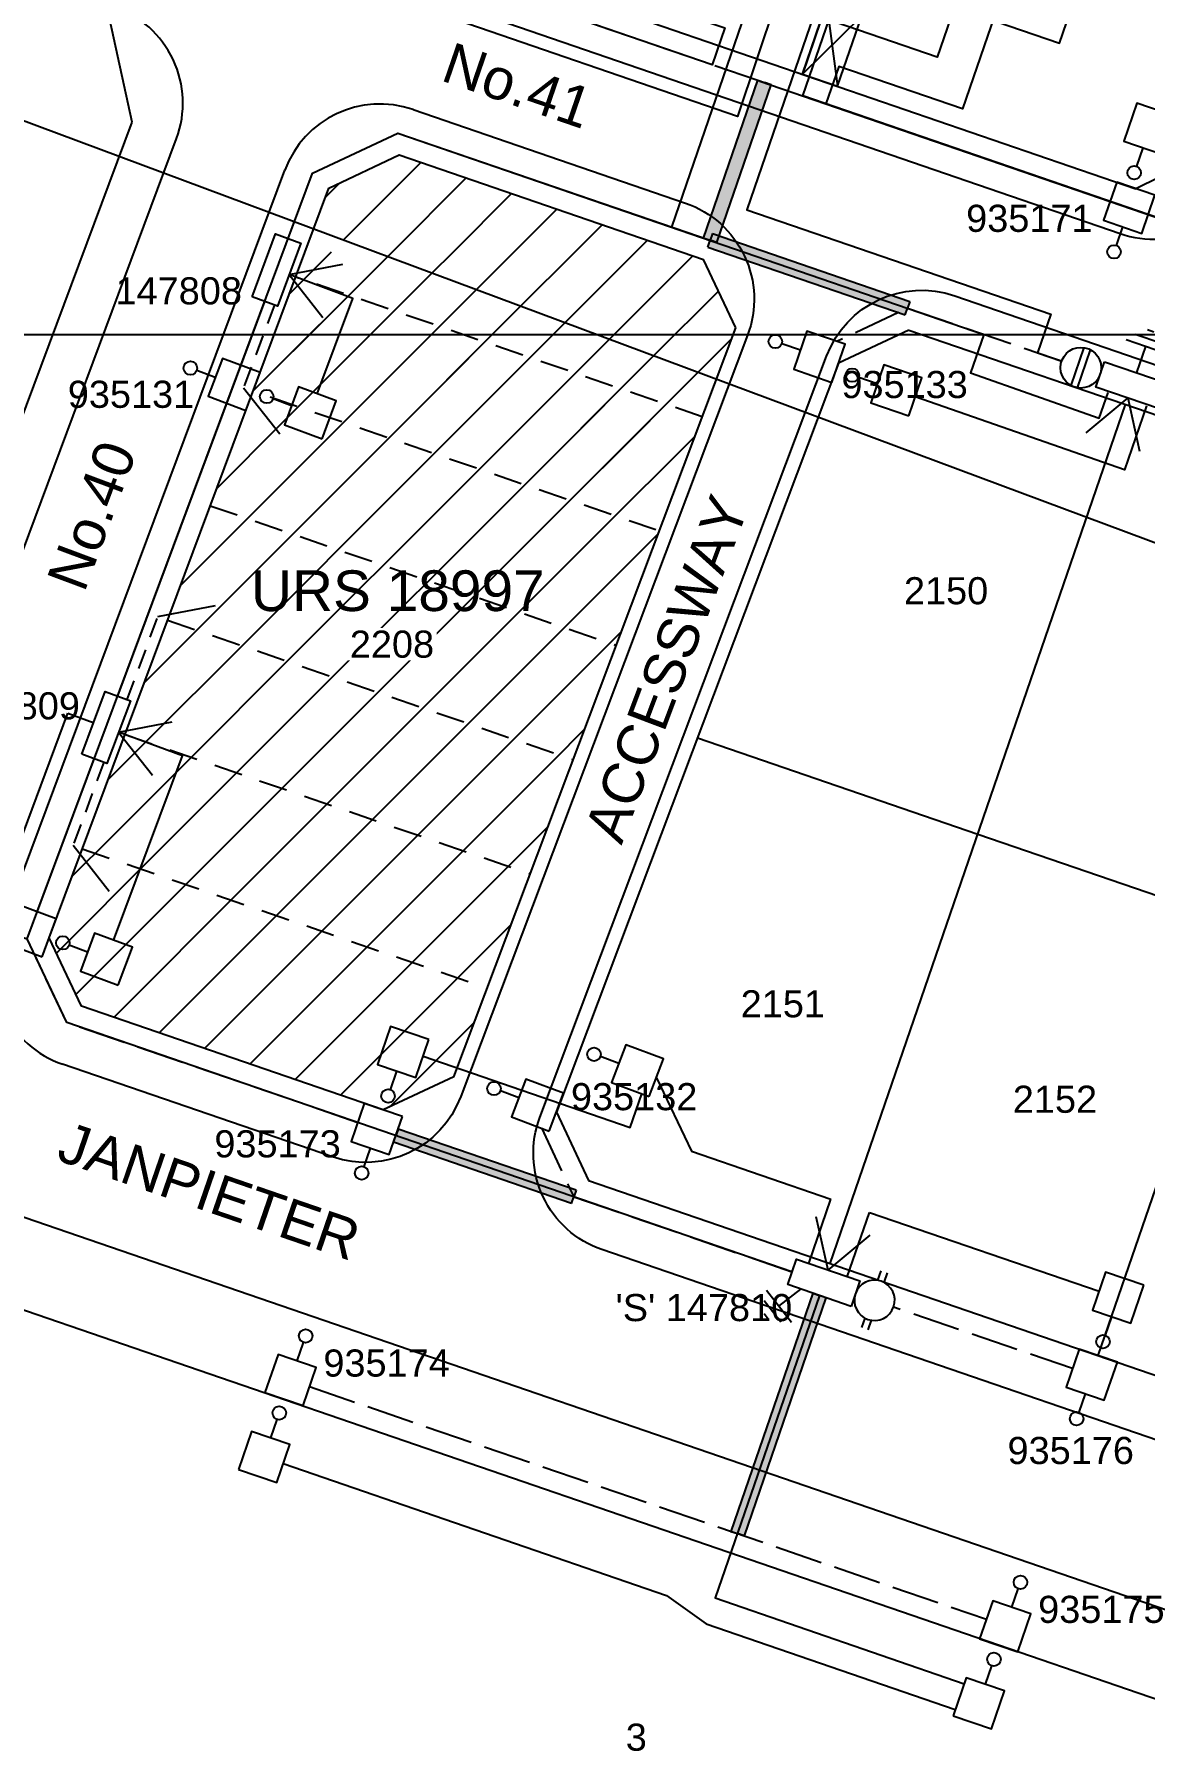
# Model space of a CAD drawing. Header units: metres. Extents: x 305550 to 306428, y 6276370 to 6276957.
# Drawn here: x 305936.1 to 306018.1, y 6276447.9 to 6276573.8 of the extents above; entities that cross this region are included whole.
import ezdxf
from ezdxf.enums import TextEntityAlignment as Align

# ---------------------------------------------------------------- set-up
doc = ezdxf.new("R2010")
doc.units = ezdxf.units.M
doc.header["$LTSCALE"] = 0.7
doc.set_wipeout_variables(frame=1)
for name, pattern in [('Cable Exist OH', [1, 1, 0]), ('Cable Exist UG', [8.2, 4, -1.2, 1.8, -1.2]), ('Dash', [5, 3, -2]), ('IE Trench LV', [6.5, 5, -1.5])]:
    doc.linetypes.add(name, pattern=pattern)
doc.layers.get('0').update_dxf_attribs({"color": 6})
for name, color, linetype in [('_User Miscellaneous1', 3, 'Continuous'), ('_User Miscellaneous11', 7, 'Continuous'), ('_User Miscellaneous4', 7, 'Continuous'), ('_User Miscellaneous6', 7, 'Continuous'), ('_User Miscellaneous7', 150, 'Continuous'), ('_User Miscellaneous8', 7, 'Continuous'), ('_User Miscellaneous9', 8, 'Continuous'), ('Cadastre Developer_SP_NEW', 4, 'Continuous'), ('Cadastre Roads_SP_NEW', 8, 'Continuous'), ('Duct_SP_NEW', 2, 'Continuous'), ('Equip_LV_NEW', 5, 'Continuous'), ('Mains_HV_NEW_U72', 2, 'Continuous'), ('Mains_LV_NEW_R6', 2, 'Continuous'), ('Mains_LV_NEW_T84', 2, 'Continuous'), ('Services_SP_NEW_UG', 2, 'Continuous'), ('Sub_SP_NEW', 2, 'Continuous'), ('SupportsUG_SP_LV_NEW', 2, 'Continuous'), ('SupportsUG_SP_LV_SL_NEW', 2, 'Continuous'), ('Trench_SP_NEW', 2, 'Continuous')]:
    doc.layers.add(name, color=color, linetype=linetype)
doc.layers.add('_User Miscellaneous5', color=7, linetype='Continuous', lineweight=35)
doc.layers.add('_User Notes', color=7, linetype='Continuous', plot=False)
doc.layers.add('Viewports', color=8, linetype='Continuous', plot=False)
doc.styles.add('ARIAL', font='arial.ttf', dxfattribs={"height": 2})
doc.styles.add('ARIAL 3.0', font='arial.ttf', dxfattribs={"height": 3})
doc.styles.add('POLE_LABEL', font='arial.ttf')
doc.styles.add('SL_LABEL', font='arial.ttf')
doc.styles.get("Standard").update_dxf_attribs({"font": 'arial.ttf'})
doc.styles.add('style1', font='iso3098b.shx')
doc.linetypes.add('Cable New UG', pattern='A,8,-1,["x",style1,S=3.5,R=0,X=0.35,Y=-1],-3.5', length=12.5)
doc.linetypes.add('Cable Z', pattern='A,8,-1,["Z",Standard,S=2.5,R=0,X=0.35,Y=-1.25],-3.5', length=12.5)
doc.linetypes.add('IE Trench HV', pattern='A,8,-2,["/",style1,S=2.5,R=0,X=0.1,Y=-1],-4.5', length=14.5)

# ---------------------------------------------------------------- blocks, each defined once
blk = doc.blocks.new('*U35')
at = {"lineweight": -3}
blk.add_lwpolyline([(-2.48, 2.49), (2.47, 2.49), (2.47, 0.51), (-2.48, 0.51)], close=True, dxfattribs=at)
for tag, flags, p in [('STREET_CODE', 9, (1.5, 3.5)), ('OWNED_BY', 9, (1.5, 3.3)), ('OPERATED_BY', 9, (1.5, 3.1)), ('STATE', 9, (1.5, 2.7)), ('SUPPORT_TYPE', 9, (1.5, 2.5)), ('MAINTAINED_BY', 9, (1.5, 2.9)), ('SUBURB', 9, (1.5, 1.7)), ('STREETNAME', 9, (1.5, 1.5)), ('USAGE', 9, (1.5, 2.3)), ('LEGEND', 9, (1.5, 2.1)), ('PARENT', 9, (1.5, 1.9)), ('LOCATION', 9, (1.5, 1.3)), ('Z', 1, (1.5, 0.9)), ('NOTES', 9, (1.5, 1.1))]:
    blk.add_attdef(tag, text='', height=0.2, dxfattribs=dict(flags=flags)).set_placement(p, align=Align.MIDDLE_LEFT)
at = {"layer": '_User Miscellaneous4', "style": 'ARIAL', "flags": 8}
blk.add_attdef('ASSET_NUM', text='', height=2, dxfattribs=at).set_placement((2, 5.5), align=Align.MIDDLE_LEFT)
blk = doc.blocks.new('A$C1B2C29DD')
at = {"layer": 'Services_SP_NEW_UG', "color": 2, "flags": 128}
for points in [[(0, 0), (-2.1, 3.44)], [(0, 0), (2.1, 3.44)]]:
    blk.add_lwpolyline(points, dxfattribs=at)
blk = doc.blocks.new('*U292')
at = {"layer": '_User Miscellaneous7', "lineweight": -3}
blk.add_lwpolyline([(0, -3.03), (0, -1.58)], dxfattribs=at)
blk.add_lwpolyline([(-1.49, -6), (1.49, -6), (1.49, -3.03), (-1.49, -3.03)], close=True, dxfattribs=at)
blk.add_circle((0, -1.08), 0.5, dxfattribs=at)
at = {"layer": '_User Miscellaneous8', "color": 2, "lineweight": -3}
blk.add_lwpolyline([(-1.49, 0), (1.49, 0), (1.49, 2.97), (-1.49, 2.97)], close=True, dxfattribs=at)
at = {"style": 'POLE_LABEL', "flags": 9}
blk.add_attdef('STRUCTURE_PLANT_NUMBER', text='', height=0.2, dxfattribs=at).set_placement((1.64, 1.73), align=Align.MIDDLE_LEFT)
for tag, flags, p in [('STREET_CODE', 9, (1.64, 1.49)), ('COLUMN_TYPE', 9, (1.64, 1.29)), ('OWNED_BY', 9, (1.64, 1.09)), ('OPERATED_BY', 9, (1.64, 0.89)), ('STATE', 9, (1.64, 0.49)), ('MAINTAINED_BY', 9, (1.64, 0.69)), ('USAGE', 9, (1.64, 0.29)), ('LEGEND', 9, (1.64, 0.09)), ('SUBURB', 9, (1.64, -0.31)), ('STREETNAME', 9, (1.64, -0.51)), ('Z', 1, (1.64, -1.31)), ('PARENT', 9, (1.64, -0.11)), ('LOCATION', 9, (1.64, -0.71)), ('NOTES', 9, (1.64, -0.91)), ('LABEL_ALIGNMENT', 9, (1.64, -1.11))]:
    blk.add_attdef(tag, text='', height=0.2, dxfattribs=dict(flags=flags)).set_placement(p, align=Align.MIDDLE_LEFT)
at = {"layer": '_User Miscellaneous5', "style": 'ARIAL', "flags": 8}
blk.add_attdef('ASSET_NUM', text='', height=2, dxfattribs=at).set_placement((2, 3.49), align=Align.MIDDLE_LEFT)
blk = doc.blocks.new('*U39')
at = {"layer": '_User Miscellaneous8', "color": 2}
blk.add_line((0, 0), (0, 1.45), dxfattribs=at)
blk.add_circle((0, 1.95), 0.5, dxfattribs=at)
for tag, p, flags in [('Z', (0, 0), 1), ('OPERATED_BY', (0, -9.61), 9)]:
    blk.add_attdef(tag, p, '', height=0.2, dxfattribs=dict(flags=flags))
at = {"style": 'SL_LABEL', "flags": 9}
blk.add_attdef('STREET_CODE', text='', height=0.2, dxfattribs=at).set_placement((0, -0.2), align=Align.MIDDLE_LEFT)
at = {"flags": 9}
for tag, p in [('CONSTRUCTED_VOLTAGE', (0, -0.4)), ('CONTROL_TYPE', (0, -0.6)), ('LANTERN_PURPOSE', (0, -0.8)), ('LANTERN_TYPE', (0, -1)), ('NO_PHASES', (0, -1.2)), ('OPERATING_VOLTAGE', (0, -1.4)), ('ORIENTATION', (0, -1.6)), ('OWNED_BY', (0, -1.8)), ('STATE', (0, -2)), ('CEXIST', (0, -2.4)), ('CNEW', (0, -2.6)), ('USAGE', (0, -2.2)), ('CNUMBER', (0, -2.8)), ('CREMOVE', (0, -3)), ('CREPLACE', (0, -3.2)), ('LKINGHEIGHT', (0, -3.4)), ('LBRACKET', (0, -3.6)), ('LBRACKETVOCAB', (0, -3.8)), ('LCATEGORY', (0, -4)), ('LCHARGE1', (0, -4.2)), ('LCHARGE1PERCENT', (0, -4.4)), ('LCHARGE2', (0, -4.6)), ('LCHARGE2PERCENT', (0, -4.8)), ('LCHARGE3', (0, -5)), ('LCHARGE3PERCENT', (0, -5.2)), ('LEXIST', (0, -5.4)), ('LLAMP', (0, -5.6)), ('LLAMPVOCAB', (0, -5.8)), ('LMAST', (0, -6)), ('LMASTVOCAB', (0, -6.2)), ('LNEW', (0, -6.4)), ('LANTNUMBER', (0, -6.6)), ('LOUTREACH', (0, -7)), ('LOUTREACHVOCAB', (0, -7.2)), ('LRATECODE', (0, -7.4)), ('LREMOVE', (0, -7.6)), ('SUBURB', (0, -8.6)), ('STREETNAME', (0, -8.8)), ('LREPLACE', (0, -7.8)), ('LTYPE', (0, -8)), ('LTYPEVOCAB', (0, -8.2)), ('LEGEND', (0, -8.4)), ('LOCATION', (0, -9)), ('NOTES', (0, -9.2)), ('MAINTAINED_BY', (0, -9.86))]:
    blk.add_attdef(tag, text='', height=0.2, dxfattribs=at).set_placement(p, align=Align.MIDDLE_LEFT)
at = {"layer": '_User Notes', "style": 'SL_LABEL', "flags": 8}
blk.add_attdef('ASSET_NUM', text='', height=2.5, dxfattribs=at).set_placement((2, 2), align=Align.MIDDLE_LEFT)
at = {"layer": '_User Notes', "flags": 8}
blk.add_attdef('LNUMBER', text='', height=2.5, dxfattribs=at).set_placement((1.2, -2.8), align=Align.MIDDLE_LEFT)
blk = doc.blocks.new('*U125')
at = {"layer": '_User Miscellaneous7', "lineweight": -3}
blk.add_lwpolyline([(-0.5, -3.2), (-0.5, -1.75)], dxfattribs=at)
blk.add_lwpolyline([(-1.99, -6.17), (0.98, -6.17), (0.98, -3.2), (-1.99, -3.2)], close=True, dxfattribs=at)
blk.add_circle((-0.5, -1.25), 0.5, dxfattribs=at)
at = {"layer": '_User Miscellaneous8', "color": 2, "lineweight": -3}
blk.add_lwpolyline([(-1.49, 0), (1.49, 0), (1.49, 2.97), (-1.49, 2.97)], close=True, dxfattribs=at)
at = {"style": 'POLE_LABEL', "flags": 9}
blk.add_attdef('STRUCTURE_PLANT_NUMBER', text='', height=0.2, dxfattribs=at).set_placement((1.64, 1.73), align=Align.MIDDLE_LEFT)
for tag, flags, p in [('STREET_CODE', 9, (1.64, 1.49)), ('COLUMN_TYPE', 9, (1.64, 1.29)), ('OWNED_BY', 9, (1.64, 1.09)), ('OPERATED_BY', 9, (1.64, 0.89)), ('STATE', 9, (1.64, 0.49)), ('MAINTAINED_BY', 9, (1.64, 0.69)), ('USAGE', 9, (1.64, 0.29)), ('LEGEND', 9, (1.64, 0.09)), ('SUBURB', 9, (1.64, -0.31)), ('STREETNAME', 9, (1.64, -0.51)), ('Z', 1, (1.64, -1.31)), ('PARENT', 9, (1.64, -0.11)), ('LOCATION', 9, (1.64, -0.71)), ('NOTES', 9, (1.64, -0.91)), ('LABEL_ALIGNMENT', 9, (1.64, -1.11))]:
    blk.add_attdef(tag, text='', height=0.2, dxfattribs=dict(flags=flags)).set_placement(p, align=Align.MIDDLE_LEFT)
at = {"layer": '_User Miscellaneous5', "style": 'ARIAL', "flags": 8}
blk.add_attdef('ASSET_NUM', text='', height=2, dxfattribs=at).set_placement((2, 3.49), align=Align.MIDDLE_LEFT)
blk = doc.blocks.new('*U198')
at = {"layer": '_User Miscellaneous7', "lineweight": -3}
blk.add_lwpolyline([(4.97, -3.04), (4.97, -1.59)], dxfattribs=at)
blk.add_lwpolyline([(3.48, -6.01), (6.45, -6.01), (6.45, -3.04), (3.48, -3.04)], close=True, dxfattribs=at)
blk.add_circle((4.97, -1.09), 0.5, dxfattribs=at)
at = {"layer": '_User Miscellaneous8', "color": 2, "lineweight": -3}
blk.add_lwpolyline([(-1.49, 0), (1.49, 0), (1.49, 2.97), (-1.49, 2.97)], close=True, dxfattribs=at)
at = {"style": 'POLE_LABEL', "flags": 9}
blk.add_attdef('STRUCTURE_PLANT_NUMBER', text='', height=0.2, dxfattribs=at).set_placement((1.64, 1.73), align=Align.MIDDLE_LEFT)
for tag, flags, p in [('STREET_CODE', 9, (1.64, 1.49)), ('COLUMN_TYPE', 9, (1.64, 1.29)), ('OWNED_BY', 9, (1.64, 1.09)), ('OPERATED_BY', 9, (1.64, 0.89)), ('STATE', 9, (1.64, 0.49)), ('MAINTAINED_BY', 9, (1.64, 0.69)), ('USAGE', 9, (1.64, 0.29)), ('LEGEND', 9, (1.64, 0.09)), ('SUBURB', 9, (1.64, -0.31)), ('STREETNAME', 9, (1.64, -0.51)), ('Z', 1, (1.64, -1.31)), ('PARENT', 9, (1.64, -0.11)), ('LOCATION', 9, (1.64, -0.71)), ('NOTES', 9, (1.64, -0.91)), ('LABEL_ALIGNMENT', 9, (1.64, -1.11))]:
    blk.add_attdef(tag, text='', height=0.2, dxfattribs=dict(flags=flags)).set_placement(p, align=Align.MIDDLE_LEFT)
at = {"layer": '_User Miscellaneous5', "style": 'ARIAL', "flags": 8}
blk.add_attdef('ASSET_NUM', text='', height=2, dxfattribs=at).set_placement((2, 3.49), align=Align.MIDDLE_LEFT)
blk = doc.blocks.new('*U36')
at = {"layer": '_User Miscellaneous7', "lineweight": -3}
blk.add_lwpolyline([(0, -3.03), (0, -1.58)], dxfattribs=at)
blk.add_lwpolyline([(-1.49, -6), (1.49, -6), (1.49, -3.03), (-1.49, -3.03)], close=True, dxfattribs=at)
blk.add_circle((0, -1.08), 0.5, dxfattribs=at)
at = {"layer": '_User Miscellaneous8', "color": 2, "lineweight": -3}
blk.add_lwpolyline([(-1.49, 0), (1.49, 0), (1.49, 2.97), (-1.49, 2.97)], close=True, dxfattribs=at)
at = {"style": 'POLE_LABEL', "flags": 9}
blk.add_attdef('STRUCTURE_PLANT_NUMBER', text='', height=0.2, dxfattribs=at).set_placement((1.64, 1.73), align=Align.MIDDLE_LEFT)
for tag, flags, p in [('STREET_CODE', 9, (1.64, 1.49)), ('COLUMN_TYPE', 9, (1.64, 1.29)), ('OWNED_BY', 9, (1.64, 1.09)), ('OPERATED_BY', 9, (1.64, 0.89)), ('STATE', 9, (1.64, 0.49)), ('MAINTAINED_BY', 9, (1.64, 0.69)), ('USAGE', 9, (1.64, 0.29)), ('LEGEND', 9, (1.64, 0.09)), ('SUBURB', 9, (1.64, -0.31)), ('STREETNAME', 9, (1.64, -0.51)), ('Z', 1, (1.64, -1.31)), ('PARENT', 9, (1.64, -0.11)), ('LOCATION', 9, (1.64, -0.71)), ('NOTES', 9, (1.64, -0.91)), ('LABEL_ALIGNMENT', 9, (1.64, -1.11))]:
    blk.add_attdef(tag, text='', height=0.2, dxfattribs=dict(flags=flags)).set_placement(p, align=Align.MIDDLE_LEFT)
at = {"layer": '_User Miscellaneous5', "style": 'ARIAL', "flags": 8}
blk.add_attdef('ASSET_NUM', text='', height=2, dxfattribs=at).set_placement((2, 3.49), align=Align.MIDDLE_LEFT)
blk = doc.blocks.new('SUB_PADMOUNT_NEW')
for p, q in [((0, 1.375), (5.5, -1.375)), ((5.5, 1.375), (0, -1.375))]:
    blk.add_line(p, q)
blk.add_lwpolyline([(0, -1.375), (5.5, -1.375), (5.5, 1.375), (0, 1.375)], close=True)
for tag, flags, p in [('STREET_CODE', 9, (5.34, 0.545)), ('OPERATING_VOLTAGE', 9, (5.34, 0.145)), ('ORIENTATION', 9, (5.34, -0.055)), ('NO_PHASES', 9, (5.34, 0.345)), ('OWNED_BY', 9, (5.34, -0.255)), ('OPERATED_BY', 9, (5.34, -0.455)), ('SECONDARY_VOLTAGE', 9, (5.34, -1.055)), ('STATE', 9, (5.34, -1.255)), ('CONSTRUCTED_VOLTAGE', 9, (5.34, -0.855)), ('MAINTAINED_BY', 9, (5.34, -0.655)), ('SUBSTATION_TYPE', 9, (5.34, -1.655)), ('SUBURB', 9, (5.34, -2.255)), ('STREETNAME', 9, (5.34, -2.455)), ('USAGE', 9, (5.34, -1.855)), ('PARENT', 9, (5.34, -1.455)), ('LEGEND', 9, (5.34, -2.055)), ('Z', 1, (5.34, -3.055)), ('LOCATION', 9, (5.34, -2.655)), ('NOTES', 9, (5.34, -2.855))]:
    blk.add_attdef(tag, text='', height=0.2, dxfattribs=dict(flags=flags)).set_placement(p, align=Align.MIDDLE_LEFT)
at = {"layer": '_User Notes', "flags": 8}
blk.add_attdef('ASSET_NUM', text='', height=3, dxfattribs=at).set_placement((5.84, 2.545), align=Align.MIDDLE_LEFT)
blk = doc.blocks.new('*U141')
at = {"layer": '_User Miscellaneous7', "lineweight": -3}
blk.add_lwpolyline([(0.5, -3.03), (0.5, -1.58)], dxfattribs=at)
blk.add_lwpolyline([(-0.99, -6), (1.98, -6), (1.98, -3.03), (-0.99, -3.03)], close=True, dxfattribs=at)
blk.add_circle((0.5, -1.08), 0.5, dxfattribs=at)
at = {"layer": '_User Miscellaneous8', "color": 2, "lineweight": -3}
blk.add_lwpolyline([(-1.49, 0), (1.49, 0), (1.49, 2.97), (-1.49, 2.97)], close=True, dxfattribs=at)
at = {"style": 'POLE_LABEL', "flags": 9}
blk.add_attdef('STRUCTURE_PLANT_NUMBER', text='', height=0.2, dxfattribs=at).set_placement((1.64, 1.73), align=Align.MIDDLE_LEFT)
for tag, flags, p in [('STREET_CODE', 9, (1.64, 1.49)), ('COLUMN_TYPE', 9, (1.64, 1.29)), ('OWNED_BY', 9, (1.64, 1.09)), ('OPERATED_BY', 9, (1.64, 0.89)), ('STATE', 9, (1.64, 0.49)), ('MAINTAINED_BY', 9, (1.64, 0.69)), ('USAGE', 9, (1.64, 0.29)), ('LEGEND', 9, (1.64, 0.09)), ('SUBURB', 9, (1.64, -0.31)), ('STREETNAME', 9, (1.64, -0.51)), ('Z', 1, (1.64, -1.31)), ('PARENT', 9, (1.64, -0.11)), ('LOCATION', 9, (1.64, -0.71)), ('NOTES', 9, (1.64, -0.91)), ('LABEL_ALIGNMENT', 9, (1.64, -1.11))]:
    blk.add_attdef(tag, text='', height=0.2, dxfattribs=dict(flags=flags)).set_placement(p, align=Align.MIDDLE_LEFT)
at = {"layer": '_User Miscellaneous5', "style": 'ARIAL', "flags": 8}
blk.add_attdef('ASSET_NUM', text='', height=2, dxfattribs=at).set_placement((2, 3.49), align=Align.MIDDLE_LEFT)
blk = doc.blocks.new('*U282')
at = {"layer": 'Services_SP_NEW_UG', "color": 2, "flags": 128}
blk.add_lwpolyline([(8.98, -0.96), (11.31, 2.66)], dxfattribs=at)
at = {"layer": 'Services_SP_NEW_UG', "color": 2, "linetype": 'Dash', "ltscale": 0.7, "flags": 128}
blk.add_lwpolyline([(2.45, -0.81), (8.98, -0.96)], dxfattribs=at)
blk = doc.blocks.new('*U65')
at = {"layer": 'Services_SP_NEW_UG', "color": 2, "flags": 128}
blk.add_lwpolyline([(9.02, -0.54), (11.18, 3.2)], dxfattribs=at)
at = {"layer": 'Services_SP_NEW_UG', "color": 2, "linetype": 'Dash', "ltscale": 0.7, "flags": 128}
blk.add_lwpolyline([(2.49, -0.69), (9.02, -0.54)], dxfattribs=at)
blk = doc.blocks.new('*U187')
at = {"layer": 'Services_SP_NEW_UG', "color": 2, "flags": 128}
blk.add_lwpolyline([(8.98, -0.97), (11.31, 2.66)], dxfattribs=at)
at = {"layer": 'Services_SP_NEW_UG', "color": 2, "linetype": 'Dash', "ltscale": 0.7, "flags": 128}
blk.add_lwpolyline([(2.45, -0.81), (8.98, -0.97)], dxfattribs=at)
blk = doc.blocks.new('LV_UG_LINKS_CLOSED_NEW')
for tag, flags, p in [('TYPE', 9, (1.5, -2.6)), ('NUMBER_OF_PHASES', 9, (1.5, -2.4)), ('Z', 1, (1.5, -2.8))]:
    blk.add_attdef(tag, text='', height=0.2, dxfattribs=dict(flags=flags)).set_placement(p, align=Align.MIDDLE_LEFT)
blk.add_wipeout([(-1.06, 1.06), (-1.18, 0.92), (-1.29, 0.76), (-1.37, 0.59), (-1.43, 0.42), (-1.48, 0.23), (-1.49, 0.05), (-1.49, -0.14), (-1.46, -0.33), (-1.41, -0.51), (-1.33, -0.68), (-1.24, -0.84), (-1.12, -0.99), (-0.99, -1.12), (-0.84, -1.24), (-0.68, -1.33), (-0.51, -1.41), (-0.33, -1.46), (-0.14, -1.49), (0.05, -1.49), (0.23, -1.48), (0.42, -1.43), (0.59, -1.37), (0.76, -1.29), (0.92, -1.18), (1.06, -1.06), (1.18, -0.92), (1.29, -0.76), (1.37, -0.59), (1.43, -0.42), (1.48, -0.23), (1.49, -0.05), (1.49, 0.14), (1.46, 0.33), (1.41, 0.51), (1.33, 0.68), (1.24, 0.84), (1.12, 0.99), (0.99, 1.12), (0.84, 1.24), (0.68, 1.33), (0.51, 1.41), (0.33, 1.46), (0.14, 1.49), (-0.05, 1.49), (-0.23, 1.48), (-0.42, 1.43), (-0.59, 1.37), (-0.76, 1.29), (-0.92, 1.18)])
for p, q in [((-0.25, -1.48), (-0.25, 1.48)), ((0.25, -1.48), (0.25, 1.48))]:
    blk.add_line(p, q)
blk.add_circle((0, 0), 1.5)
at = {"flags": 9}
for tag, p in [('ACTUAL_STATUS', (1.5, 0)), ('CONSTRUCTED_VOLTAGE', (1.5, -0.2)), ('OPERATING_VOLTAGE', (1.5, -0.6)), ('ORIENTATION', (1.5, -0.8)), ('STATE', (1.5, -1)), ('SWITCH_TYPE', (1.5, -1.2)), ('NO_PHASES', (1.5, -0.4)), ('OWNED_BY', (1.5, -1.8)), ('OPERATED_BY', (1.5, -2)), ('USAGE', (1.5, -1.4)), ('NOTES', (1.5, -1.6)), ('MAINTAINED_BY', (1.5, -2.2))]:
    blk.add_attdef(tag, text='', height=0.2, dxfattribs=at).set_placement(p, align=Align.MIDDLE_LEFT)
blk = doc.blocks.new('Earth')
for p, q in [((0, -2.04), (0, 0)), ((-1.5, -2.04), (1.5, -2.04)), ((-1, -2.64), (1, -2.64)), ((-0.25, -3.24), (0.25, -3.24))]:
    blk.add_line(p, q)
blk = doc.blocks.new('A$C7DAD38F0')
at = {"layer": '_User Miscellaneous11', "color": 3, "style": 'ARIAL'}
blk.add_attdef('DRG_NO', text='', height=2, dxfattribs=at).set_placement((0, -4.23), align=Align.MIDDLE_CENTER)
at = {"layer": '_User Miscellaneous6', "color": 2, "style": 'ARIAL 3.0'}
blk.add_attdef('URS___', text='', height=3, dxfattribs=at).set_placement((0, 0), align=Align.MIDDLE_CENTER)
blk = doc.blocks.new('*U260')
blk.add_wipeout([(-0.98, -1.13), (-0.83, -1.24), (-0.67, -1.34), (-0.5, -1.41), (-0.31, -1.46), (-0.13, -1.49), (0.06, -1.49), (0.25, -1.47), (0.43, -1.43), (0.6, -1.37), (0.77, -1.28), (0.92, -1.17), (1.06, -1.05), (1.19, -0.91), (1.29, -0.75), (1.38, -0.58), (1.44, -0.41), (1.48, -0.22), (1.49, -0.04), (1.49, 0.15), (1.46, 0.34), (1.4, 0.52), (1.33, 0.69), (1.23, 0.85), (1.11, 1), (0.98, 1.13), (0.83, 1.24), (0.67, 1.34), (0.5, 1.41), (0.31, 1.46), (0.13, 1.49), (-0.06, 1.49), (-0.25, 1.47), (-0.43, 1.43), (-0.6, 1.37), (-0.77, 1.28), (-0.92, 1.17), (-1.06, 1.05), (-1.19, 0.91), (-1.29, 0.75), (-1.38, 0.58), (-1.44, 0.41), (-1.48, 0.22), (-1.49, 0.04), (-1.49, -0.15), (-1.46, -0.34), (-1.4, -0.52), (-1.33, -0.69), (-1.23, -0.85), (-1.11, -1)])
for p, q in [((-1.46, 0.31), (-2.21, 0.34)), ((1.48, 0.19), (2.23, 0.16)), ((-1.48, -0.19), (-2.23, -0.16)), ((1.46, -0.31), (2.21, -0.34))]:
    blk.add_line(p, q)
blk.add_lwpolyline([(0.06, 1.49, 1), (-0.06, -1.49, 1)], format="xyb", close=True)
for tag, p, flags in [('ORIENTATION', (0, 0), 9), ('Z', (0, 0), 1), ('USAGE', (0, -0.2), 9), ('NOTES', (0, -0.4), 9)]:
    blk.add_attdef(tag, p, '', height=0.2, dxfattribs=dict(flags=flags))

msp = doc.modelspace()

# ---------------------------------------------------------------- hatches: boundary and pattern name
at = {"layer": '_User Miscellaneous11'}
h = msp.add_hatch(color=256, dxfattribs=at)
h.dxf.hatch_style = 1
h.paths.add_polyline_path([(305985.52, 6276558.71), (305986.5, 6276558.38), (305990.5, 6276570.01), (305989.52, 6276570.35)])
h = msp.add_hatch(dxfattribs=at)
h.set_pattern_fill('ANSI31', color=3)
h.paths.add_polyline_path([(305963.06, 6276564.85), (305957.88, 6276562.4), (305956.75, 6276559.37), (305961.25, 6276557.7), (305983.87, 6276557.7)])
h = msp.add_hatch(color=256, dxfattribs=at)
h.dxf.hatch_style = 1
h.paths.add_polyline_path([(305986.18, 6276559.04), (305985.84, 6276558.05), (306000.4, 6276553.05), (306000.74, 6276554.03)])
h = msp.add_hatch(dxfattribs=at)
h.set_pattern_fill('ANSI31', color=3)
h.paths.add_polyline_path([(305961.25, 6276557.7), (305956.13, 6276557.7), (305954.91, 6276554.43), (305984.9, 6276544.12), (305986.47, 6276548.29)], flags=17)
h.paths.add_polyline_path([(305954.91, 6276554.43), (305951.76, 6276546), (305981.73, 6276535.69), (305984.9, 6276544.12)], flags=16)
h = msp.add_hatch(dxfattribs=at)
h.set_pattern_fill('ANSI31', color=3)
h.paths.add_polyline_path([(305985.52, 6276557.13), (305983.87, 6276557.7), (305961.25, 6276557.7), (305986.47, 6276548.29), (305987.9, 6276552.08)])
h.paths.add_polyline_path([(305954.91, 6276554.43), (305951.76, 6276546), (305981.73, 6276535.69), (305984.9, 6276544.12)], flags=16)
h = msp.add_hatch(dxfattribs=at)
h.set_pattern_fill('ANSI31', color=3)
h.paths.add_polyline_path([(305951.76, 6276546), (305945.82, 6276530.06), (305975.73, 6276519.78), (305981.73, 6276535.69)])
h.paths.add_polyline_path([(305952.89, 6276529.39), (305973.05, 6276529.39), (305973.05, 6276535.22), (305952.89, 6276535.22)], flags=24)
h.paths.add_polyline_path([(305958.85, 6276526.67), (305966.07, 6276526.67), (305966.07, 6276530.79), (305958.85, 6276530.79)], flags=24)
h = msp.add_hatch(dxfattribs=at)
h.set_pattern_fill('ANSI31', color=3)
h.paths.add_polyline_path([(305975.73, 6276519.78), (305945.82, 6276530.06), (305943.02, 6276522.57), (305972.91, 6276512.29)])
h = msp.add_hatch(dxfattribs=at)
h.set_pattern_fill('ANSI31', color=3)
h.paths.add_polyline_path([(305943.02, 6276522.57), (305940.23, 6276515.07), (305970.09, 6276504.8), (305972.91, 6276512.29)])
h = msp.add_hatch(dxfattribs=at)
h.set_pattern_fill('ANSI31', color=3)
h.paths.add_polyline_path([(305940.23, 6276515.07), (305937.25, 6276507.1), (305939.64, 6276502.05), (305961.9, 6276494.4), (305967.1, 6276496.84), (305970.09, 6276504.8)])
h = msp.add_hatch(color=256, dxfattribs=at)
h.dxf.hatch_style = 1
h.paths.add_polyline_path([(305975.78, 6276487.49), (305976.12, 6276488.48), (305962.99, 6276492.99), (305962.65, 6276492.01)])
h = msp.add_hatch(color=256, dxfattribs=at)
h.dxf.hatch_style = 1
h.paths.add_polyline_path([(305994.55, 6276480.55), (305993.57, 6276480.88), (305987.53, 6276463.31), (305988.51, 6276462.98)])

# ---------------------------------------------------------------- linework, layer by layer
at = {"layer": '_User Miscellaneous9', "linetype": 'Dash', "flags": 128}
for points in [[(305985.43, 6276545.52), (305955.43, 6276555.84)], [(305982.01, 6276537.18), (305952.29, 6276547.4)], [(305949.14, 6276538.97), (305979.08, 6276528.67)], [(305945.99, 6276530.53), (305975.91, 6276520.24)], [(305942.85, 6276522.1), (305972.74, 6276511.82)], [(305939.7, 6276513.66), (305969.56, 6276503.39)]]:
    msp.add_lwpolyline(points, dxfattribs=at)
at = {"layer": 'Cadastre Developer_SP_NEW'}
for p, q in [((305992.81, 6276570.8), (306031.17, 6276682.43)), ((305968.22, 6276579.25), (306017.4, 6276562.35)), ((305943.37, 6276567.27), (305941.73, 6276574.82)), ((305922.78, 6276512.07), (305943.37, 6276567.27)), ((306022.48, 6276564.84), (306017.4, 6276562.35)), ((305987.9, 6276552.08), (305985.52, 6276557.13)), ((306000.66, 6276551.93), (305995.47, 6276549.48)), ((305985.07, 6276521.86), (306005.76, 6276514.75)), ((306005.76, 6276514.75), (306025.52, 6276507.96)), ((305967.1, 6276496.84), (305961.9, 6276494.4)), ((305974.67, 6276494.24), (305977.04, 6276489.2)), ((305975.64, 6276488.64), (305975.95, 6276487.99)), ((305977.04, 6276489.2), (306044.68, 6276465.95))]:
    msp.add_line(p, q, dxfattribs=at)
at = {"layer": 'Cadastre Developer_SP_NEW', "flags": 128}
msp.add_lwpolyline([(305961.9, 6276494.4), (305939.64, 6276502.05), (305937.25, 6276507.1), (305957.88, 6276562.4), (305963.06, 6276564.85), (305985.52, 6276557.13)], dxfattribs=at)
at = {"layer": 'Cadastre Developer_SP_NEW'}
msp.add_lwpolyline([(306039.11, 6276443.97), (305929.2, 6276481.74)], dxfattribs=at)
at = {"layer": 'Cadastre Roads_SP_NEW'}
for p, q in [((305925.67, 6276509.82), (305946.65, 6276566.05)), ((305933.66, 6276507.48), (305954.64, 6276563.72))]:
    msp.add_line(p, q, dxfattribs=at)
at = {"layer": 'Cadastre Roads_SP_NEW', "flags": 128}
msp.add_lwpolyline([(305962.43, 6276585.47, 0.414214), (305967.08, 6276575.94), (306016.26, 6276559.04, 0.414214), (306025.79, 6276563.7), (306059.48, 6276661.73, 0.346598), (306056.42, 6276670.5), (306011.31, 6276699.24, 0.485224), (306000.18, 6276695.35), (305962.43, 6276585.47)], format="xyb", dxfattribs=at)
at = {"layer": 'Cadastre Roads_SP_NEW'}
for centre, start, end in [((305939.62, 6276568.67), 339.5436, 71.0352), ((305961.66, 6276561.1), 71.0352, 159.5436), ((305940.69, 6276504.86), 159.5436, 251.0352)]:
    msp.add_arc(centre, 7.5, start, end, dxfattribs=at)
at = {"layer": 'Duct_SP_NEW'}
for p, q in [((305985.52, 6276558.71), (305989.52, 6276570.35)), ((305989.52, 6276570.35), (305990.01, 6276570.18)), ((305986.5, 6276558.38), (305990.5, 6276570.01)), ((305990.5, 6276570.01), (305990.01, 6276570.18)), ((305986.18, 6276559.04), (305986.01, 6276558.55)), ((305986.18, 6276559.04), (306000.74, 6276554.03)), ((305985.52, 6276558.71), (305986.01, 6276558.55)), ((305985.84, 6276558.05), (305986.01, 6276558.55)), ((305985.84, 6276558.05), (306000.4, 6276553.05)), ((305986.5, 6276558.38), (305986.01, 6276558.55)), ((306000.74, 6276554.03), (306000.57, 6276553.54)), ((306000.4, 6276553.05), (306000.57, 6276553.54)), ((305962.65, 6276492.01), (305962.82, 6276492.5)), ((305962.99, 6276492.99), (305962.82, 6276492.5)), ((305976.12, 6276488.48), (305962.99, 6276492.99)), ((305975.78, 6276487.49), (305962.65, 6276492.01)), ((305976.12, 6276488.48), (305975.95, 6276487.99)), ((305975.78, 6276487.49), (305975.95, 6276487.99)), ((305993.57, 6276480.88), (305987.53, 6276463.31)), ((305993.57, 6276480.88), (305994.06, 6276480.72)), ((305994.55, 6276480.55), (305988.51, 6276462.98)), ((305994.55, 6276480.55), (305994.06, 6276480.72)), ((305987.53, 6276463.31), (305988.02, 6276463.15)), ((305988.51, 6276462.98), (305988.02, 6276463.15))]:
    msp.add_line(p, q, dxfattribs=at)
at = {"layer": 'Mains_LV_NEW_R6', "linetype": 'Cable Z'}
msp.add_line((305997.75, 6276486.84), (306014.69, 6276481.02), dxfattribs=at)
at = {"layer": 'Mains_LV_NEW_R6', "linetype": 'Cable Z', "flags": 128}
for points in [[(305957.1, 6276555.22), (305954.96, 6276556.02)], [(305957.02, 6276547.22), (305959.65, 6276554.26), (305957.1, 6276555.22)], [(305942, 6276506.91), (305947.08, 6276520.52), (305942.38, 6276522.27)], [(305964.84, 6276498.36), (305980.11, 6276493.11), (305980.96, 6276495.59)], [(305982.04, 6276496.77), (305984.63, 6276491.35), (305994.91, 6276487.81)], [(305993.28, 6276483.08), (305994.91, 6276487.81)], [(305996.12, 6276482.1), (305997.75, 6276486.84)], [(305994.06, 6276480.72), (305986.37, 6276458.4), (306004.74, 6276452.06)], [(305954.51, 6276468.32), (305982.78, 6276458.57), (305985.72, 6276456.5), (306004.09, 6276450.17)]]:
    msp.add_lwpolyline(points, dxfattribs=at)
at = {"layer": 'Mains_LV_NEW_T84', "linetype": 'Cable New UG', "flags": 128}
for points in [[(305992.61, 6276589.12), (305994.02, 6276593.29), (305984.41, 6276596.53), (305977.94, 6276577.3), (305987.08, 6276574.23), (305986.16, 6276571.5), (305967.15, 6276578.04)], [(305988.8, 6276590.3), (305989.28, 6276591.72), (305986.3, 6276592.73), (305981.74, 6276579.19), (305990.86, 6276576.12), (305988.02, 6276567.69), (305964.99, 6276575.6), (305963.13, 6276579.41), (305934.33, 6276589.31)], [(305954.89, 6276558.68), (305956.69, 6276563.49), (305962.97, 6276566.46), (306006.19, 6276551.61)], [(305942.31, 6276524.94), (305953.16, 6276554.04)], [(305842.22, 6276514.3), (305915.62, 6276487.95), (305923.97, 6276510.98), (305932.71, 6276507.79), (305938.63, 6276523.67)], [(305938.63, 6276523.67), (305940.51, 6276522.97)]]:
    msp.add_lwpolyline(points, dxfattribs=at)
at = {"layer": 'Trench_SP_NEW', "linetype": 'IE Trench LV'}
for p, q in [((305969.14, 6276577.35), (305989.52, 6276570.35)), ((305999.9, 6276553.22), (305995.36, 6276551.09)), ((306000.57, 6276553.54), (306014.79, 6276548.66)), ((305973.56, 6276493.07), (305975.68, 6276488.56)), ((305975.95, 6276487.99), (305992.04, 6276482.46)), ((305996.72, 6276480.85), (306012.74, 6276475.34))]:
    msp.add_line(p, q, dxfattribs=at)
at = {"layer": 'Trench_SP_NEW', "linetype": 'IE Trench HV'}
msp.add_line((305989.68, 6276570.29), (306015.51, 6276561.42), dxfattribs=at)
at = {"layer": 'Trench_SP_NEW', "linetype": 'IE Trench HV', "flags": 128}
for points in [[(305954.89, 6276558.68), (305956.69, 6276563.49), (305962.97, 6276566.46), (305986.01, 6276558.55)], [(305951.4, 6276549.32), (305953.16, 6276554.04)], [(305942.31, 6276524.94), (305950.36, 6276546.54)], [(305936.37, 6276509.01), (305940.58, 6276520.3)]]:
    msp.add_lwpolyline(points, dxfattribs=at)
at = {"layer": 'Trench_SP_NEW', "linetype": 'IE Trench LV', "flags": 128}
for points in [[(305960.01, 6276493.46), (305938.55, 6276500.84), (305936.15, 6276505.93)], [(305956.46, 6276473.99), (306006.38, 6276456.84)]]:
    msp.add_lwpolyline(points, dxfattribs=at)

# ---------------------------------------------------------------- block references
at = {"layer": '_User Miscellaneous1'}
ref = msp.add_blockref('A$C7DAD38F0', (305962.97, 6276532.7), dxfattribs=at)
ref.add_attrib('URS___', 'URS 18997', dxfattribs={"layer": '_User Miscellaneous6', "color": 2, "height": 3, "style": 'ARIAL 3.0'}).set_placement((305962.97, 6276532.7), align=Align.MIDDLE_CENTER)
at = {"layer": 'Equip_LV_NEW', "linetype": 'Cable Exist OH', "lineweight": 0}
for p, rotation in [((306017.45, 6276548.79), 161.0352441640244), ((305992.69, 6276481.19), 308.1157444786839)]:
    msp.add_blockref('Earth', p, dxfattribs=dict(at, rotation=rotation))
at = {"layer": 'Services_SP_NEW_UG', "rotation": 251.0217905156726}
for name, p in [('*U187', (305955.43, 6276555.84)), ('*U282', (305942.85, 6276522.1))]:
    msp.add_blockref(name, p, dxfattribs=at)
at = {"layer": 'Services_SP_NEW_UG', "xscale": -1, "rotation": 251.0217905175859}
msp.add_blockref('*U65', (305942.86, 6276522.09), dxfattribs=at)
at = {"layer": 'Sub_SP_NEW'}
ref = msp.add_blockref('SUB_PADMOUNT_NEW', (305994.11, 6276570.36), dxfattribs=dict(at, rotation=71.03524415936243))
ref.add_attrib('ASSET_NUM_001', '4', (305995, 6276576.17), dxfattribs={"layer": '_User Notes', "height": 3, "rotation": 71.0352})
at = {"layer": 'SupportsUG_SP_LV_NEW'}
ref = msp.add_blockref('*U35', (305955.43, 6276555.84), dxfattribs=dict(at, rotation=69.54359768828412))
ref.add_attrib('ASSET_NUM_001', '147808', (305942.15, 6276553.82), dxfattribs={"layer": '_User Miscellaneous4', "height": 2, "style": 'ARIAL'})
for p, rotation in [((305954.96, 6276556.02), 249.5435976882841), ((306016.81, 6276546.92), 161.035244159431), ((305942.38, 6276522.27), 249.5435976783192), ((305994.7, 6276482.59), 341.0352441607326)]:
    msp.add_blockref('A$C1B2C29DD', p, dxfattribs=dict(at, rotation=rotation))
ref = msp.add_blockref('*U35', (306016.64, 6276546.43), dxfattribs=dict(at, rotation=341.035244159431))
ref.add_attrib('ASSET_NUM_001', "'S'147773", (306020.59, 6276547.35), dxfattribs={"layer": '_User Miscellaneous4', "height": 2, "style": 'ARIAL'})
ref = msp.add_blockref('*U35', (305942.86, 6276522.09), dxfattribs=dict(at, rotation=69.54359767831922))
ref.add_attrib('ASSET_NUM_001', '147809', (305930.2, 6276523.21), dxfattribs={"layer": '_User Miscellaneous4', "height": 2, "style": 'ARIAL'})
ref = msp.add_blockref('*U35', (305994.87, 6276483.07), dxfattribs=dict(at, rotation=161.0352441607326))
ref.add_attrib('ASSET_NUM_001', "'S' 147810", (305979.03, 6276478.82), dxfattribs={"layer": '_User Miscellaneous4', "height": 2, "style": 'ARIAL'})
at = {"layer": 'SupportsUG_SP_LV_SL_NEW', "ltscale": 0.5}
ref = msp.add_blockref('*U141', (306017.4, 6276562.35), dxfattribs=dict(at, rotation=161.0352441594342))
ref.add_attrib('ASSET_NUM_001', '935171', (306004.89, 6276559.17), dxfattribs={"layer": '_User Miscellaneous5', "height": 2, "style": 'ARIAL'})
for p, rotation in [((306016.43, 6276559.54), 161.0352441594342), ((305992.66, 6276550.45), 71.04194430905375), ((305949.5, 6276548.44), 69.5435976745204), ((305971.89, 6276495.29), 69.3665343904888), ((305960.94, 6276491.59), 161.0352441560846), ((305955.54, 6276475.88), 341.0369349234963), ((306013.67, 6276473.47), 161.0352441569658), ((306008.26, 6276457.71), 341.0369349234963)]:
    msp.add_blockref('*U39', p, dxfattribs=dict(at, rotation=rotation))
ref = msp.add_blockref('*U125', (305995.47, 6276549.48), dxfattribs=dict(at, rotation=71.04194430905375))
ref.add_attrib('ASSET_NUM_001', '935133', (305995.69, 6276546.91), dxfattribs={"layer": '_User Miscellaneous5', "height": 2, "style": 'ARIAL'})
ref = msp.add_blockref('*U36', (305952.29, 6276547.4), dxfattribs=dict(at, rotation=69.5435976745204))
ref.add_attrib('ASSET_NUM_001', '935131', (305938.63, 6276546.19), dxfattribs={"layer": '_User Miscellaneous5', "height": 2, "style": 'ARIAL'})
ref = msp.add_blockref('*U36', (305937.25, 6276507.1), dxfattribs=dict(at, rotation=69.5435976745204))
ref.add_attrib('ASSET_NUM_001', '935163', (305926.1, 6276503.41), dxfattribs={"layer": '_User Miscellaneous5', "height": 2, "style": 'ARIAL'})
ref = msp.add_blockref('*U198', (305974.67, 6276494.24), dxfattribs=dict(at, rotation=69.3665343904888))
ref.add_attrib('ASSET_NUM_001', '935132', (305975.74, 6276494.38), dxfattribs={"layer": '_User Miscellaneous5', "height": 2, "style": 'ARIAL'})
ref = msp.add_blockref('*U292', (305961.9, 6276494.4), dxfattribs=dict(at, rotation=161.0352441560846))
ref.add_attrib('ASSET_NUM_001', '935173', (305949.44, 6276490.9), dxfattribs={"layer": '_User Miscellaneous5', "height": 2, "style": 'ARIAL'})
ref = msp.add_blockref('*U292', (306014.63, 6276476.28), dxfattribs=dict(at, rotation=161.0352441569658))
ref.add_attrib('ASSET_NUM_001', '935176', (306007.94, 6276468.28), dxfattribs={"layer": '_User Miscellaneous5', "height": 2, "style": 'ARIAL'})
ref = msp.add_blockref('*U292', (305954.58, 6276473.07), dxfattribs=dict(at, rotation=341.0369349234963))
ref.add_attrib('ASSET_NUM_001', '935174', (305957.48, 6276474.73), dxfattribs={"layer": '_User Miscellaneous5', "height": 2, "style": 'ARIAL'})
ref = msp.add_blockref('*U292', (306007.29, 6276454.9), dxfattribs=dict(at, rotation=341.0369349234963))
ref.add_attrib('ASSET_NUM_001', '935175', (306010.2, 6276456.56), dxfattribs={"layer": '_User Miscellaneous5', "height": 2, "style": 'ARIAL'})

# ---------------------------------------------------------------- texts
at = {"layer": 'Cadastre Developer_SP_NEW', "char_height": 2, "attachment_point": 7, "style": 'ARIAL', "bg_fill": 3, "box_fill_scale": 1.1, "bg_fill_color": 256, "bg_fill_transparency": 0}
for s, insert in [('2150', (306000.3, 6276531.67)), ('2151', (305988.26, 6276501.2)), ('2152', (306008.33, 6276494.16))]:
    msp.add_mtext(s, dxfattribs=dict(at, insert=insert))
at = {"layer": 'Cadastre Roads_SP_NEW', "char_height": 3, "attachment_point": 1, "style": 'ARIAL 3.0'}
for s, insert, rotation in [('No.41', (305967.01, 6276573.21), 341.0352), ('No.40', (305937.03, 6276533.54), 69.5436), ('ACCESSWAY', (305976.66, 6276514.94), 69.3665), ('JANPIETER', (305938.66, 6276493.58), 341.0352)]:
    msp.add_mtext_dynamic_manual_height_columns(s, width=15.7329, gutter_width=4, heights=[0], dxfattribs=dict(at, insert=insert, rotation=rotation))

# ---------------------------------------------------------------- next in the draw order: linework, layer by layer
at = {"layer": 'Cadastre Developer_SP_NEW'}
for p, q in [((305967.1, 6276496.84), (305987.9, 6276552.08)), ((306000.66, 6276551.93), (306071.22, 6276527.68)), ((305995.47, 6276549.48), (305974.67, 6276494.24)), ((305994.87, 6276483.07), (306016.64, 6276546.43)), ((306014.63, 6276476.28), (306036.41, 6276539.64))]:
    msp.add_line(p, q, dxfattribs=at)
at = {"layer": 'Cadastre Roads_SP_NEW', "flags": 128}
for points in [[(305964.1, 6276568.19), (305984.19, 6276561.29, -0.42277), (305988.77, 6276551.55), (305967.61, 6276495.38, -0.405709), (305958.16, 6276490.93), (305938.25, 6276497.77)], [(306074.21, 6276518.5, 0.063272), (306057.97, 6276483.2), (306052.73, 6276466.57, -0.421873), (306043.14, 6276461.72), (305978.03, 6276484.1, -0.42277), (305973.45, 6276493.84), (305994.6, 6276550.01, -0.405709), (306004.05, 6276554.46), (306071.38, 6276531.32, -0.482275), (306075.31, 6276520.26), (306074.21, 6276518.5)]]:
    msp.add_lwpolyline(points, format="xyb", dxfattribs=at)
msp.add_lwpolyline([(305914.21, 6276493.77), (306036.27, 6276451.82)], dxfattribs=at)
at = {"layer": 'Mains_HV_NEW_U72', "color": 2, "linetype": 'Cable New UG', "flags": 128}
msp.add_lwpolyline([(305707.05, 6276452.34), (305709.02, 6276452.47), (305708.55, 6276460.05), (305732.66, 6276461.57), (305737.82, 6276457.05), (305756.31, 6276458.23), (305754.09, 6276494.51), (305755.46, 6276500.49), (305756.48, 6276504.1), (305757.47, 6276505.62), (305759.23, 6276507.19), (305761, 6276508.31), (305765.78, 6276510.2), (305769.26, 6276511.28), (305773.12, 6276511.89), (305776.74, 6276512.15), (305825.55, 6276515.1), (305834.39, 6276514.91), (305839.29, 6276514.22), (305915.69, 6276487.98), (305923.79, 6276510.89), (305935.63, 6276507.03), (305956.69, 6276563.49), (305962.97, 6276566.46), (305983.18, 6276559.52), (305991.34, 6276583.29), (305976.34, 6276588.44), (305982.04, 6276605.04)], dxfattribs=at)
at = {"layer": 'Mains_LV_NEW_T84', "linetype": 'Cable New UG', "flags": 128}
msp.add_lwpolyline([(305992.04, 6276482.46), (305938.55, 6276500.84), (305935.63, 6276507.03), (305940.58, 6276520.3)], dxfattribs=at)

# ---------------------------------------------------------------- next in the draw order: texts
at = {"layer": 'Cadastre Developer_SP_NEW', "insert": (305980.56, 6276446.45), "char_height": 2, "attachment_point": 5, "style": 'ARIAL', "bg_fill": 3, "box_fill_scale": 1.1, "bg_fill_color": 256, "bg_fill_transparency": 0}
msp.add_mtext('3\\PDP 253552', dxfattribs=at)

# ---------------------------------------------------------------- next in the draw order: block references
at = {"layer": 'Equip_LV_NEW', "linetype": 'Cable Exist OH', "lineweight": 0, "rotation": 341.0352441566121}
msp.add_blockref('LV_UG_LINKS_CLOSED_NEW', (306013.35, 6276549.15), dxfattribs=at)

# ---------------------------------------------------------------- next in the draw order: linework, layer by layer
at = {"layer": 'Mains_HV_NEW_U72', "color": 2, "linetype": 'Cable New UG', "flags": 128}
msp.add_lwpolyline([(306216.73, 6276624.16), (306225.41, 6276637.5), (306243.89, 6276625.47), (306248.01, 6276631.79), (306189.72, 6276668.93), (306182.93, 6276667.49), (306095.25, 6276532.77), (306078.91, 6276539.63), (305992.85, 6276569.2), (305996.04, 6276578.5), (306011.77, 6276573.1), (306018.4, 6276592.4)], dxfattribs=at)
at = {"layer": 'Mains_LV_NEW_R6', "linetype": 'Cable Z', "flags": 128}
msp.add_lwpolyline([(306018.2, 6276546.35), (306016.57, 6276541.61), (306001.14, 6276547)], dxfattribs=at)
at = {"layer": 'Mains_LV_NEW_T84', "linetype": 'Cable New UG', "flags": 128}
for points in [[(306000.18, 6276586.54), (306001.62, 6276590.71), (306011.2, 6276587.42), (306004.61, 6276568.24), (305995.49, 6276571.37), (305994.55, 6276568.62), (306015.51, 6276561.42), (306078.91, 6276539.63), (306093.75, 6276530.37), (306094.33, 6276531.29)], [(306003.93, 6276585.15), (306004.42, 6276586.57), (306007.39, 6276585.55), (306002.75, 6276572.05), (305993.65, 6276575.17), (305988.71, 6276560.79), (306011.13, 6276553.09), (306010.15, 6276550.25), (306011.94, 6276549.64)], [(306006.19, 6276551.61), (306005.21, 6276548.76), (306014.71, 6276545.44), (306015.36, 6276547.32)]]:
    msp.add_lwpolyline(points, dxfattribs=at)
at = {"layer": 'Viewports', "flags": 128}
for points in [[(306229.64, 6276457.58), (305919.37, 6276573.32)], [(305858.52, 6276551.6), (306398.96, 6276551.6)]]:
    msp.add_lwpolyline(points, dxfattribs=at)

# ---------------------------------------------------------------- next in the draw order: block references
at = {"layer": 'Equip_LV_NEW', "linetype": 'Cable Exist UG', "lineweight": 0, "ltscale": 0.5, "rotation": 253.4083286158481}
msp.add_blockref('*U260', (305998.13, 6276480.36), dxfattribs=at)

# ---------------------------------------------------------------- next in the draw order: texts
at = {"layer": 'Cadastre Developer_SP_NEW', "insert": (305959.43, 6276527.73), "char_height": 2, "attachment_point": 7, "style": 'ARIAL', "bg_fill": 3, "box_fill_scale": 1.1, "bg_fill_color": 256, "bg_fill_transparency": 0}
msp.add_mtext('2208', dxfattribs=at)

doc.saveas('drawing.dxf')
